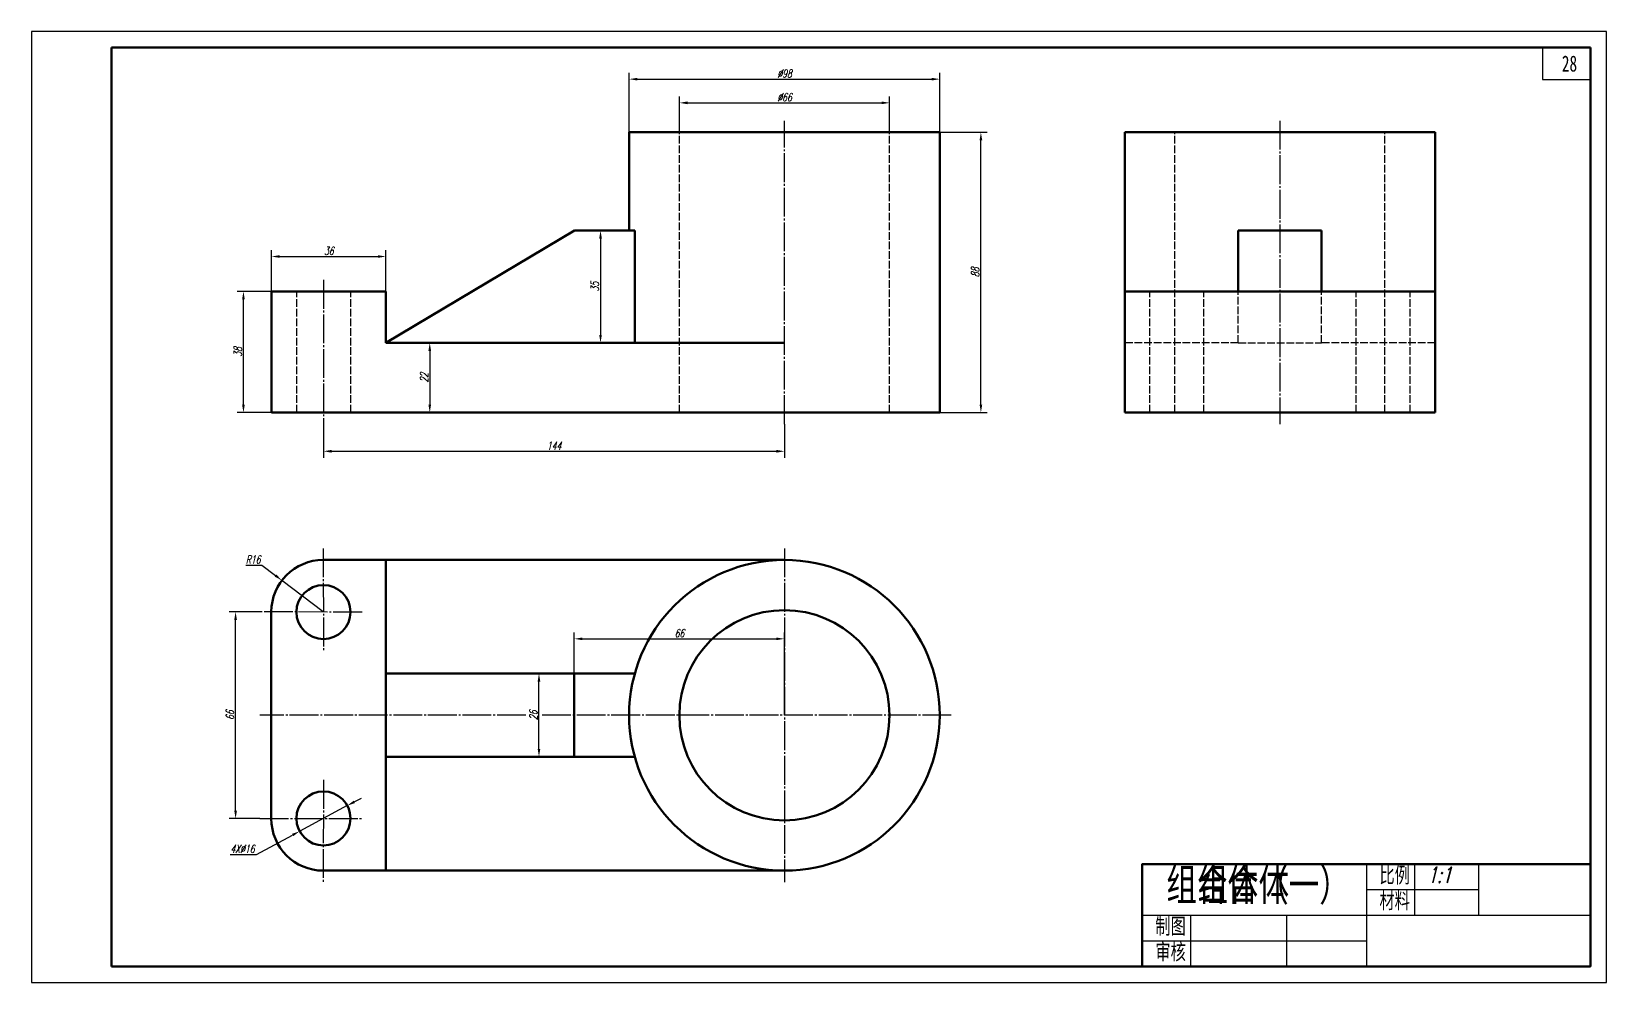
# Model space of a CAD drawing. Header units: millimetres. Extents: x 94 to 2877, y 87 to 1089.
# Drawn here: x 1823 to 2315, y 443.1 to 740.1 of the extents above; entities that cross this region are included whole.
import ezdxf

# ---------------------------------------------------------------- set-up
doc = ezdxf.new("R2010")
doc.units = ezdxf.units.MM
doc.header["$LTSCALE"] = 0.6
doc.header["$PDMODE"] = 33
doc.header["$PDSIZE"] = 1.5
doc.linetypes.add('myCENTER', pattern=[18, 15, -1, 1, -1])
doc.linetypes.add('myHIDDEN', pattern=[5, 4, -1])
doc.layers.get('Defpoints').update_dxf_attribs({"lineweight": 20})
for name, color, linetype, lineweight in [('答案中心线', 1, 'myCENTER', 25), ('答案尺寸', 1, 'Continuous', 25), ('答案文字', 1, 'Continuous', 25), ('答案标注', 1, 'Continuous', 25), ('答案粗实线', 1, 'Continuous', 50), ('答案细实线', 1, 'Continuous', 25), ('答案虚线', 1, 'myHIDDEN', 25)]:
    doc.layers.add(name, color=color, linetype=linetype, lineweight=lineweight)
doc.styles.add('尺寸文字1-2.5号', font='txt.shx', dxfattribs={"width": 0.7, "oblique": 15, "height": 2.5})
doc.styles.add('标题汉字1-5号', font='', dxfattribs={"width": 0.7, "height": 5})
doc.styles.get('标题汉字1-5号').set_extended_font_data('SimSun')
doc.dimstyles.new('尺寸25', dxfattribs={"dimtxt": 2.5, "dimasz": 2.5, "dimexe": 2, "dimexo": 0, "dimgap": 0.5, "dimtad": 1, "dimdec": 0, "dimdsep": 46, "dimtxsty": '尺寸文字1-2.5号', "dimcen": 0, "dimadec": 0, "dimazin": 0, "dimtfac": 1, "dimtdec": 0, "dimtmove": 0, "dimatfit": 3, "dimfxl": 1, "dimarcsym": 0})
doc.dimstyles.new('水平标注25', dxfattribs={"dimtxt": 2.5, "dimasz": 2.5, "dimexe": 2, "dimexo": 0, "dimgap": 0.5, "dimtad": 1, "dimtih": 1, "dimtoh": 1, "dimdec": 0, "dimzin": 0, "dimdsep": 46, "dimtxsty": '尺寸文字1-2.5号', "dimcen": 0, "dimadec": 0, "dimazin": 0, "dimtfac": 1, "dimtdec": 0, "dimtmove": 1, "dimatfit": 3, "dimfxl": 1, "dimtolj": 1, "dimtzin": 0, "dimarcsym": 0})

# ---------------------------------------------------------------- blocks, each defined once
blk = doc.blocks.new('*D179')
at = {"layer": 'Defpoints', "color": 0}
for p in [(2091.06, 717.84), (2025.45, 708.65), (2091.06, 708.65)]:
    blk.add_point(p, dxfattribs=at)
at = {"layer": '答案尺寸', "color": 0, "lineweight": -2}
for p, q in [((2025.45, 708.65), (2025.45, 719.84)), ((2091.06, 708.65), (2091.06, 719.84)), ((2027.95, 717.84), (2088.56, 717.84))]:
    blk.add_line(p, q, dxfattribs=at)
at = {"layer": '答案尺寸', "color": 0}
for points in [[(2027.95, 718.26), (2027.95, 717.42), (2025.45, 717.84)], [(2088.56, 718.26), (2088.56, 717.42), (2091.06, 717.84)]]:
    blk.add_solid(points, dxfattribs=at)
at = {"layer": '答案尺寸', "color": 0, "insert": (2058.25, 719.59), "char_height": 2.5, "attachment_point": 5, "style": '尺寸文字1-2.5号'}
blk.add_mtext('%%c66', dxfattribs=at)
blk = doc.blocks.new('*D180')
at = {"layer": 'Defpoints', "color": 0}
for p in [(2106.74, 725.24), (2009.76, 708.65), (2106.74, 708.65)]:
    blk.add_point(p, dxfattribs=at)
at = {"layer": '答案尺寸', "color": 0, "lineweight": -2}
for p, q in [((2009.76, 708.65), (2009.76, 727.24)), ((2012.26, 725.24), (2104.24, 725.24)), ((2106.74, 708.65), (2106.74, 727.24))]:
    blk.add_line(p, q, dxfattribs=at)
at = {"layer": '答案尺寸', "color": 0}
for points in [[(2012.26, 725.65), (2012.26, 724.82), (2009.76, 725.24)], [(2104.24, 725.65), (2104.24, 724.82), (2106.74, 725.24)]]:
    blk.add_solid(points, dxfattribs=at)
at = {"layer": '答案尺寸', "color": 0, "insert": (2058.25, 726.99), "char_height": 2.5, "attachment_point": 5, "style": '尺寸文字1-2.5号'}
blk.add_mtext('%%c98', dxfattribs=at)
blk = doc.blocks.new('*D181')
at = {"layer": 'Defpoints', "color": 0}
for p in [(1914.25, 617.5), (2058.25, 617.5), (2058.25, 609.02)]:
    blk.add_point(p, dxfattribs=at)
at = {"layer": '答案尺寸', "color": 0, "lineweight": -2}
for p, q in [((1914.25, 617.5), (1914.25, 607.02)), ((2058.25, 617.5), (2058.25, 607.02)), ((1916.75, 609.02), (2055.75, 609.02))]:
    blk.add_line(p, q, dxfattribs=at)
at = {"layer": '答案尺寸', "color": 0}
for points in [[(1916.75, 609.44), (1916.75, 608.6), (1914.25, 609.02)], [(2055.75, 609.44), (2055.75, 608.6), (2058.25, 609.02)]]:
    blk.add_solid(points, dxfattribs=at)
at = {"layer": '答案尺寸', "color": 0, "insert": (1986.25, 610.77), "char_height": 2.5, "attachment_point": 5, "style": '尺寸文字1-2.5号'}
blk.add_mtext('144', dxfattribs=at)
blk = doc.blocks.new('*D182')
at = {"layer": 'Defpoints', "color": 0}
for p in [(2106.74, 708.65), (2119.6, 708.65), (2106.74, 621.1)]:
    blk.add_point(p, dxfattribs=at)
at = {"layer": '答案尺寸', "color": 0, "lineweight": -2}
for p, q in [((2106.74, 708.65), (2121.6, 708.65)), ((2119.6, 623.6), (2119.6, 706.15)), ((2106.74, 621.1), (2121.6, 621.1))]:
    blk.add_line(p, q, dxfattribs=at)
at = {"layer": '答案尺寸', "color": 0}
for points in [[(2119.19, 706.15), (2120.02, 706.15), (2119.6, 708.65)], [(2119.19, 623.6), (2120.02, 623.6), (2119.6, 621.1)]]:
    blk.add_solid(points, dxfattribs=at)
at = {"layer": '答案尺寸', "color": 0, "insert": (2117.85, 664.88), "char_height": 2.5, "attachment_point": 5, "rotation": 90, "style": '尺寸文字1-2.5号'}
blk.add_mtext('88', dxfattribs=at)
blk = doc.blocks.new('*D183')
at = {"layer": 'Defpoints', "color": 0}
for p in [(1889.24, 658.95), (1898.03, 658.95), (1898.03, 621.1)]:
    blk.add_point(p, dxfattribs=at)
at = {"layer": '答案尺寸', "color": 0, "lineweight": -2}
for p, q in [((1898.03, 658.95), (1887.24, 658.95)), ((1889.24, 623.6), (1889.24, 656.45)), ((1898.03, 621.1), (1887.24, 621.1))]:
    blk.add_line(p, q, dxfattribs=at)
at = {"layer": '答案尺寸', "color": 0}
for points in [[(1888.82, 656.45), (1889.65, 656.45), (1889.24, 658.95)], [(1888.82, 623.6), (1889.65, 623.6), (1889.24, 621.1)]]:
    blk.add_solid(points, dxfattribs=at)
at = {"layer": '答案尺寸', "color": 0, "insert": (1887.49, 640.02), "char_height": 2.5, "attachment_point": 5, "rotation": 90, "style": '尺寸文字1-2.5号'}
blk.add_mtext('38', dxfattribs=at)
blk = doc.blocks.new('*D184')
at = {"layer": 'Defpoints', "color": 0}
for p in [(1933.74, 642.88), (1914.25, 621.1), (1947.44, 621.1)]:
    blk.add_point(p, dxfattribs=at)
at = {"layer": '答案尺寸', "color": 0, "lineweight": -2}
for p, q in [((1933.74, 642.88), (1949.44, 642.88)), ((1947.44, 640.38), (1947.44, 623.6)), ((1914.25, 621.1), (1949.44, 621.1))]:
    blk.add_line(p, q, dxfattribs=at)
at = {"layer": '答案尺寸', "color": 0}
for points in [[(1947.02, 640.38), (1947.85, 640.38), (1947.44, 642.88)], [(1947.02, 623.6), (1947.85, 623.6), (1947.44, 621.1)]]:
    blk.add_solid(points, dxfattribs=at)
at = {"layer": '答案尺寸', "color": 0, "insert": (1945.69, 631.99), "char_height": 2.5, "attachment_point": 5, "rotation": 90, "style": '尺寸文字1-2.5号'}
blk.add_mtext('22', dxfattribs=at)
blk = doc.blocks.new('*D185')
at = {"layer": 'Defpoints', "color": 0}
for p in [(2009.76, 677.96), (2000.78, 642.88), (2011.53, 642.88)]:
    blk.add_point(p, dxfattribs=at)
at = {"layer": '答案尺寸', "color": 0, "lineweight": -2}
for p, q in [((2009.76, 677.96), (1998.78, 677.96)), ((2000.78, 675.46), (2000.78, 645.38)), ((2011.53, 642.88), (1998.78, 642.88))]:
    blk.add_line(p, q, dxfattribs=at)
at = {"layer": '答案尺寸', "color": 0}
for points in [[(2000.37, 675.46), (2001.2, 675.46), (2000.78, 677.96)], [(2000.37, 645.38), (2001.2, 645.38), (2000.78, 642.88)]]:
    blk.add_solid(points, dxfattribs=at)
at = {"layer": '答案尺寸', "color": 0, "insert": (1999.03, 660.42), "char_height": 2.5, "attachment_point": 5, "rotation": 90, "style": '尺寸文字1-2.5号'}
blk.add_mtext('35', dxfattribs=at)
blk = doc.blocks.new('*D186')
at = {"layer": 'Defpoints', "color": 0}
for p in [(1933.74, 669.84), (1898.03, 658.95), (1933.74, 658.95)]:
    blk.add_point(p, dxfattribs=at)
at = {"layer": '答案尺寸', "color": 0, "lineweight": -2}
for p, q in [((1898.03, 658.95), (1898.03, 671.84)), ((1900.53, 669.84), (1931.24, 669.84)), ((1933.74, 658.95), (1933.74, 671.84))]:
    blk.add_line(p, q, dxfattribs=at)
at = {"layer": '答案尺寸', "color": 0}
for points in [[(1900.53, 670.26), (1900.53, 669.43), (1898.03, 669.84)], [(1931.24, 670.26), (1931.24, 669.43), (1933.74, 669.84)]]:
    blk.add_solid(points, dxfattribs=at)
at = {"layer": '答案尺寸', "color": 0, "insert": (1915.89, 671.59), "char_height": 2.5, "attachment_point": 5, "style": '尺寸文字1-2.5号'}
blk.add_mtext('36', dxfattribs=at)
blk = doc.blocks.new('*D187')
at = {"layer": 'Defpoints', "color": 0}
for p in [(2058.23, 550.44), (1992.59, 539.58), (2058.23, 526.57)]:
    blk.add_point(p, dxfattribs=at)
at = {"layer": '答案尺寸', "color": 0, "lineweight": -2}
for p, q in [((1992.59, 539.58), (1992.59, 552.44)), ((2058.23, 526.57), (2058.23, 552.44)), ((1995.09, 550.44), (2055.73, 550.44))]:
    blk.add_line(p, q, dxfattribs=at)
at = {"layer": '答案尺寸', "color": 0}
for points in [[(1995.09, 550.86), (1995.09, 550.03), (1992.59, 550.44)], [(2055.73, 550.86), (2055.73, 550.03), (2058.23, 550.44)]]:
    blk.add_solid(points, dxfattribs=at)
at = {"layer": '答案尺寸', "color": 0, "insert": (2025.41, 552.19), "char_height": 2.5, "attachment_point": 5, "style": '尺寸文字1-2.5号'}
blk.add_mtext('66', dxfattribs=at)
blk = doc.blocks.new('*D188')
at = {"layer": 'Defpoints', "color": 0}
for p in [(1901.25, 568.68), (1914.17, 558.86)]:
    blk.add_point(p, dxfattribs=at)
at = {"layer": '答案尺寸', "color": 0, "lineweight": -2}
for p, q in [((1890, 573.45), (1894.97, 573.45)), ((1894.97, 573.45), (1899.26, 570.19)), ((1914.17, 558.86), (1901.25, 568.68))]:
    blk.add_line(p, q, dxfattribs=at)
at = {"layer": '答案尺寸', "color": 0}
blk.add_solid([(1899.51, 570.53), (1899, 569.86), (1901.25, 568.68)], dxfattribs=at)
at = {"layer": '答案尺寸', "color": 0, "insert": (1892.23, 575.2), "char_height": 2.5, "attachment_point": 5, "style": '尺寸文字1-2.5号'}
blk.add_mtext('\\A1;R16', dxfattribs=at)
blk = doc.blocks.new('*D189')
at = {"layer": 'Defpoints', "color": 0}
for p in [(1921.66, 498.35), (1906.8, 490.36)]:
    blk.add_point(p, dxfattribs=at)
at = {"layer": '答案尺寸', "color": 0, "lineweight": -2}
for p, q in [((1921.66, 498.35), (1906.8, 490.36)), ((1923.87, 499.53), (1926.07, 500.71)), ((1893.29, 483.1), (1904.59, 489.17)), ((1885.05, 483.1), (1893.29, 483.1))]:
    blk.add_line(p, q, dxfattribs=at)
at = {"layer": '答案尺寸', "color": 0}
for points in [[(1923.67, 499.9), (1924.06, 499.16), (1921.66, 498.35)], [(1904.4, 489.54), (1904.79, 488.81), (1906.8, 490.36)]]:
    blk.add_solid(points, dxfattribs=at)
at = {"layer": '答案尺寸', "color": 0, "insert": (1888.92, 484.85), "char_height": 2.5, "attachment_point": 5, "style": '尺寸文字1-2.5号'}
blk.add_mtext('\\A1;4X%%c16', dxfattribs=at)
blk = doc.blocks.new('*D190')
at = {"layer": 'Defpoints', "color": 0}
for p in [(1981.55, 539.58), (1992.59, 539.58), (1992.59, 513.57)]:
    blk.add_point(p, dxfattribs=at)
at = {"layer": '答案尺寸', "color": 0, "lineweight": -2}
for p, q in [((1992.59, 539.58), (1979.55, 539.58)), ((1981.55, 516.07), (1981.55, 537.08)), ((1992.59, 513.57), (1979.55, 513.57))]:
    blk.add_line(p, q, dxfattribs=at)
at = {"layer": '答案尺寸', "color": 0}
for points in [[(1981.13, 537.08), (1981.97, 537.08), (1981.55, 539.58)], [(1981.13, 516.07), (1981.97, 516.07), (1981.55, 513.57)]]:
    blk.add_solid(points, dxfattribs=at)
at = {"layer": '答案尺寸', "color": 0, "insert": (1979.8, 526.57), "char_height": 2.5, "attachment_point": 5, "rotation": 90, "style": '尺寸文字1-2.5号'}
blk.add_mtext('26', dxfattribs=at)
blk = doc.blocks.new('*D202')
at = {"layer": 'Defpoints', "color": 0}
for p in [(1886.78, 558.87), (1894.34, 558.87), (1894.34, 494.29)]:
    blk.add_point(p, dxfattribs=at)
at = {"layer": '答案尺寸', "color": 0, "lineweight": -2}
for p, q in [((1894.34, 558.87), (1884.78, 558.87)), ((1886.78, 496.79), (1886.78, 556.37)), ((1894.34, 494.29), (1884.78, 494.29))]:
    blk.add_line(p, q, dxfattribs=at)
at = {"layer": '答案尺寸', "color": 0}
for points in [[(1886.37, 556.37), (1887.2, 556.37), (1886.78, 558.87)], [(1886.37, 496.79), (1887.2, 496.79), (1886.78, 494.29)]]:
    blk.add_solid(points, dxfattribs=at)
at = {"layer": '答案尺寸', "color": 0, "insert": (1885.03, 526.58), "char_height": 2.5, "attachment_point": 5, "rotation": 90, "style": '尺寸文字1-2.5号'}
blk.add_mtext('66', dxfattribs=at)

msp = doc.modelspace()

# ---------------------------------------------------------------- linework, layer by layer
at = {"layer": '答案中心线'}
for p, q in [((2058.251, 617.498), (2058.251, 712.255)), ((2213.017, 712.255), (2213.017, 617.498)), ((1914.251, 662.551), (1914.251, 617.498)), ((1914.156, 578.689), (1914.24, 546.757)), ((2058.229, 578.689), (2058.229, 474.458)), ((1926.27, 558.787), (1894.338, 558.872)), ((1977.468, 526.574), (1894.338, 526.574)), ((2110.345, 526.574), (1982.294, 526.574)), ((1914.24, 506.391), (1914.156, 474.458)), ((1894.338, 494.286), (1926.27, 494.286))]:
    msp.add_line(p, q, dxfattribs=at)
at = {"layer": '答案粗实线'}
for p, q in [((2310.027, 735.117), (1848.027, 735.117)), ((1848.027, 735.117), (1848.027, 448.117)), ((2310.027, 448.117), (2310.027, 735.117)), ((1914.165, 575.089), (1933.665, 575.089)), ((1933.665, 478.058), (1933.665, 575.089)), ((1933.665, 575.089), (2058.229, 575.089)), ((1897.938, 494.286), (1897.938, 558.862)), ((1933.665, 539.578), (1992.59, 539.578)), ((1992.59, 539.578), (2011.489, 539.578)), ((1992.59, 539.578), (1992.59, 513.57)), ((1933.665, 513.57), (1992.59, 513.57)), ((1992.59, 513.57), (2011.489, 513.57)), ((1933.665, 478.058), (1914.165, 478.058)), ((2058.229, 478.058), (1933.665, 478.058)), ((1848.027, 448.117), (2310.027, 448.117))]:
    msp.add_line(p, q, dxfattribs=at)
at = {"layer": '答案粗实线', "extrusion": (0, 1, 0)}
for p, q in [((2106.745, 708.655), (2009.757, 708.655)), ((2009.757, 677.956), (2009.757, 708.655)), ((2106.745, 621.098), (2106.745, 708.655)), ((2261.511, 708.655), (2164.523, 708.655)), ((2164.523, 658.951), (2164.523, 708.655)), ((2261.511, 658.951), (2261.511, 708.655)), ((1933.742, 642.883), (1992.641, 677.956)), ((1992.641, 677.956), (2011.532, 677.956)), ((2011.532, 642.883), (2011.532, 677.956)), ((2200.018, 658.951), (2200.018, 677.956)), ((2200.018, 677.956), (2226.015, 677.956)), ((2226.015, 658.951), (2226.015, 677.956)), ((1898.031, 658.951), (1898.031, 621.098)), ((1914.251, 658.951), (1898.031, 658.951)), ((1933.742, 658.951), (1914.251, 658.951)), ((1933.742, 642.883), (1933.742, 658.951)), ((2164.523, 658.951), (2164.523, 621.098)), ((2180.743, 658.951), (2164.523, 658.951)), ((2245.29, 658.951), (2180.743, 658.951)), ((2261.511, 658.951), (2245.29, 658.951)), ((2261.511, 621.098), (2261.511, 658.951)), ((2058.251, 642.883), (1933.742, 642.883)), ((1898.031, 621.098), (1914.251, 621.098)), ((2058.251, 621.098), (1914.251, 621.098)), ((2058.251, 621.098), (2106.745, 621.098)), ((2164.523, 621.098), (2180.743, 621.098)), ((2245.29, 621.098), (2180.743, 621.098)), ((2245.29, 621.098), (2261.511, 621.098))]:
    msp.add_line(p, q, dxfattribs=at)
at = {"layer": '答案粗实线'}
msp.add_lwpolyline([(2170.027, 448.117), (2310.027, 448.117), (2310.027, 480.117), (2170.027, 480.117)], close=True, dxfattribs=at)
for centre, radius in [((2058.229, 526.574), 48.516), ((1914.231, 558.797), 8.44), ((2058.229, 526.574), 32.819), ((1914.231, 494.351), 8.44)]:
    msp.add_circle(centre, radius, dxfattribs=at)
for centre, start, end in [((1914.165, 558.862), 90, 180), ((1914.165, 494.286), 180, 270)]:
    msp.add_arc(centre, 16.227, start, end, dxfattribs=at)
at = {"layer": '答案细实线'}
for p, q in [((2295.027, 735.117), (2295.027, 725.117)), ((2295.027, 725.117), (2310.027, 725.117)), ((2240.027, 480.117), (2240.027, 448.117)), ((2255.027, 480.117), (2255.027, 464.117)), ((2275.027, 480.117), (2275.027, 464.117)), ((2240.027, 472.117), (2275.027, 472.117)), ((2170.027, 464.117), (2310.027, 464.117)), ((2185.027, 464.117), (2185.027, 448.117)), ((2215.027, 464.117), (2215.027, 448.117)), ((2170.027, 456.117), (2240.027, 456.117))]:
    msp.add_line(p, q, dxfattribs=at)
msp.add_lwpolyline([(1823.027, 443.117), (2315.027, 443.117), (2315.027, 740.117), (1823.027, 740.117)], close=True, dxfattribs=at)
at = {"layer": '答案虚线', "extrusion": (0, 1, 0)}
for p, q in [((2025.446, 621.098), (2025.446, 708.655)), ((2091.056, 621.098), (2091.056, 708.655)), ((2180.212, 621.098), (2180.212, 708.655)), ((2245.821, 621.098), (2245.821, 708.655)), ((1905.881, 621.098), (1905.881, 658.951)), ((1922.752, 621.098), (1922.752, 658.951)), ((2172.372, 621.098), (2172.372, 658.951)), ((2189.244, 621.098), (2189.244, 658.951)), ((2200.018, 642.883), (2200.018, 658.951)), ((2226.015, 642.883), (2226.015, 658.951)), ((2236.789, 621.098), (2236.789, 658.951)), ((2253.661, 621.098), (2253.661, 658.951)), ((2200.018, 642.883), (2164.523, 642.883)), ((2200.018, 642.883), (2226.015, 642.883)), ((2261.511, 642.883), (2226.015, 642.883))]:
    msp.add_line(p, q, dxfattribs=at)

# ---------------------------------------------------------------- texts
at = {"layer": '答案文字', "style": '标题汉字1-5号', "width": 0.7}
msp.add_text('28', height=5, dxfattribs=at).set_placement((2301.083, 727.613))
at = {"layer": '答案标注', "attachment_point": 1}
for s, insert, char_height, width, style in [('{\\fSimSun|b0|i0|c134|p54;组合体（一）}', (2177.553, 478.689), 10, 59.26004, '标题汉字1-5号'), ('{\\fSimSun|b0|i0|c134|p54;组合体}', (2187.236, 478.689), 10, 59.26004, '标题汉字1-5号'), ('比例', (2244.081, 479.236), 5, 15, '标题汉字1-5号'), ('1:1', (2259.081, 479.236), 5, 15, '尺寸文字1-2.5号'), ('材料', (2244.081, 471.236), 5, 15, '标题汉字1-5号'), ('制图', (2174.081, 463.236), 5, 15, '标题汉字1-5号'), ('审核', (2174.081, 455.236), 5, 15, '标题汉字1-5号')]:
    msp.add_mtext(s, dxfattribs=dict(at, insert=insert, char_height=char_height, width=width, style=style))

# ---------------------------------------------------------------- dimensions: what is measured, and where the dimension line sits
at = {"layer": '答案尺寸'}
for base, p1, p2, text, picture, middle in [((2106.745, 725.237), (2009.757, 708.655), (2106.745, 708.655), '%%c98', '*D180', (2058.251, 726.987)), ((2091.056, 717.841), (2025.446, 708.655), (2091.056, 708.655), '%%c66', '*D179', (2058.251, 719.591)), ((1933.742, 669.843), (1898.031, 658.951), (1933.742, 658.951), '36', '*D186', (1915.886, 671.593)), ((2058.251, 609.019), (1914.251, 617.498), (2058.251, 617.498), '144', '*D181', (1986.251, 610.769))]:
    dim = msp.add_linear_dim(base=base, p1=p1, p2=p2, text=text, dimstyle='尺寸25', dxfattribs=at)
    dim.commit()
    dim.dimension.update_dxf_attribs({"geometry": picture, "text_midpoint": middle})
for base, p1, p2, text, picture, middle in [((2119.603, 708.655), (2106.745, 621.098), (2106.745, 708.655), '88', '*D182', (2117.853, 664.877)), ((2000.783, 642.883), (2009.757, 677.956), (2011.532, 642.883), '35', '*D185', (1999.033, 660.42)), ((1889.238, 658.951), (1898.031, 621.098), (1898.031, 658.951), '38', '*D183', (1887.488, 640.025)), ((1947.435, 621.098), (1933.742, 642.883), (1914.251, 621.098), '22', '*D184', (1945.685, 631.991)), ((1886.783, 558.872), (1894.338, 494.286), (1894.338, 558.872), '66', '*D202', (1885.033, 526.579)), ((1981.551, 539.578), (1992.59, 513.57), (1992.59, 539.578), '26', '*D190', (1979.801, 526.574))]:
    dim = msp.add_linear_dim(base=base, p1=p1, p2=p2, angle=90, text=text, dimstyle='尺寸25', dxfattribs=at)
    dim.commit()
    dim.dimension.update_dxf_attribs({"geometry": picture, "text_midpoint": middle})
dim = msp.add_radius_dim(center=(1914.165, 558.862), mpoint=(1901.246, 568.681), text='R16', dimstyle='水平标注25', dxfattribs=at)
dim.commit()
dim.dimension.update_dxf_attribs({"geometry": '*D188', "text_midpoint": (1894.966, 573.453), "dimtype": 164})
dim = msp.add_linear_dim(base=(2058.229, 550.443), p1=(1992.59, 539.578), p2=(2058.229, 526.574), text='66', dimstyle='尺寸25', dxfattribs=at)
dim.commit()
dim.dimension.update_dxf_attribs({"geometry": '*D187', "text_midpoint": (2025.41, 550.443), "dimtype": 160})
dim = msp.add_diameter_dim_2p(p1=(1921.665, 498.346), p2=(1906.797, 490.356), text='4X%%c16', dimstyle='水平标注25', dxfattribs=at)
dim.commit()
dim.dimension.update_dxf_attribs({"geometry": '*D189', "text_midpoint": (1893.291, 483.097), "dimtype": 163})

doc.saveas('drawing.dxf')
